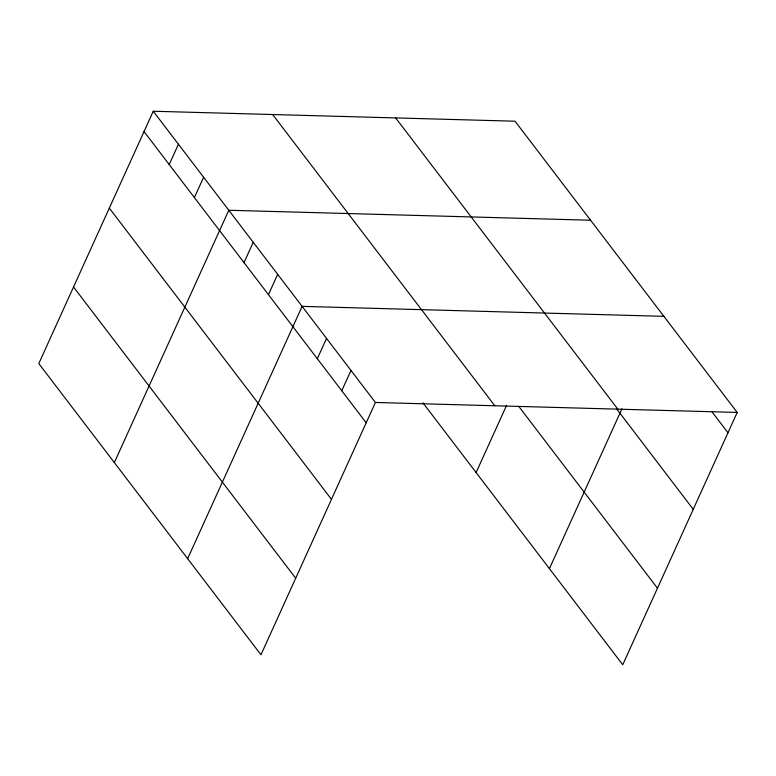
<?xml version="1.0" encoding="UTF-8"?>
<svg xmlns="http://www.w3.org/2000/svg" width="776" height="776" viewBox="0 0 776 776"><rect width="100%" height="100%" fill="white"/><g stroke="black" fill="none" stroke-linecap="round" stroke-linejoin="round"><path stroke-width="1.16" d="M153.26 111.24L38.8 363.556L260.969 654.789L375.419 402.472L153.26 111.24L515.031 121.211L737.2 412.444L622.74 664.76L422.881 402.763M169.216 164.56L178.441 144.239M194.398 197.57L203.613 177.248M114.334 462.583L228.794 210.257L590.575 220.229M244.013 262.608L253.238 242.287M268.457 294.647L277.672 274.326M187.646 558.691L302.106 306.365L663.887 316.336M317.326 358.716L326.55 338.394M341.77 390.755L350.985 370.433M476.115 472.555L506.379 405.829M549.427 568.653L621.925 408.845M375.419 402.472L737.2 412.444M712.164 412.037L727.985 432.765M395.653 117.913L617.812 409.146M616.348 408.506L693.249 509.328M518.746 406.352L657.466 588.208M272.648 114.528L494.807 405.761M144.045 131.561L366.204 422.794M109.309 208.114L331.478 499.356M73.526 286.994L295.695 578.236"/></g></svg>
